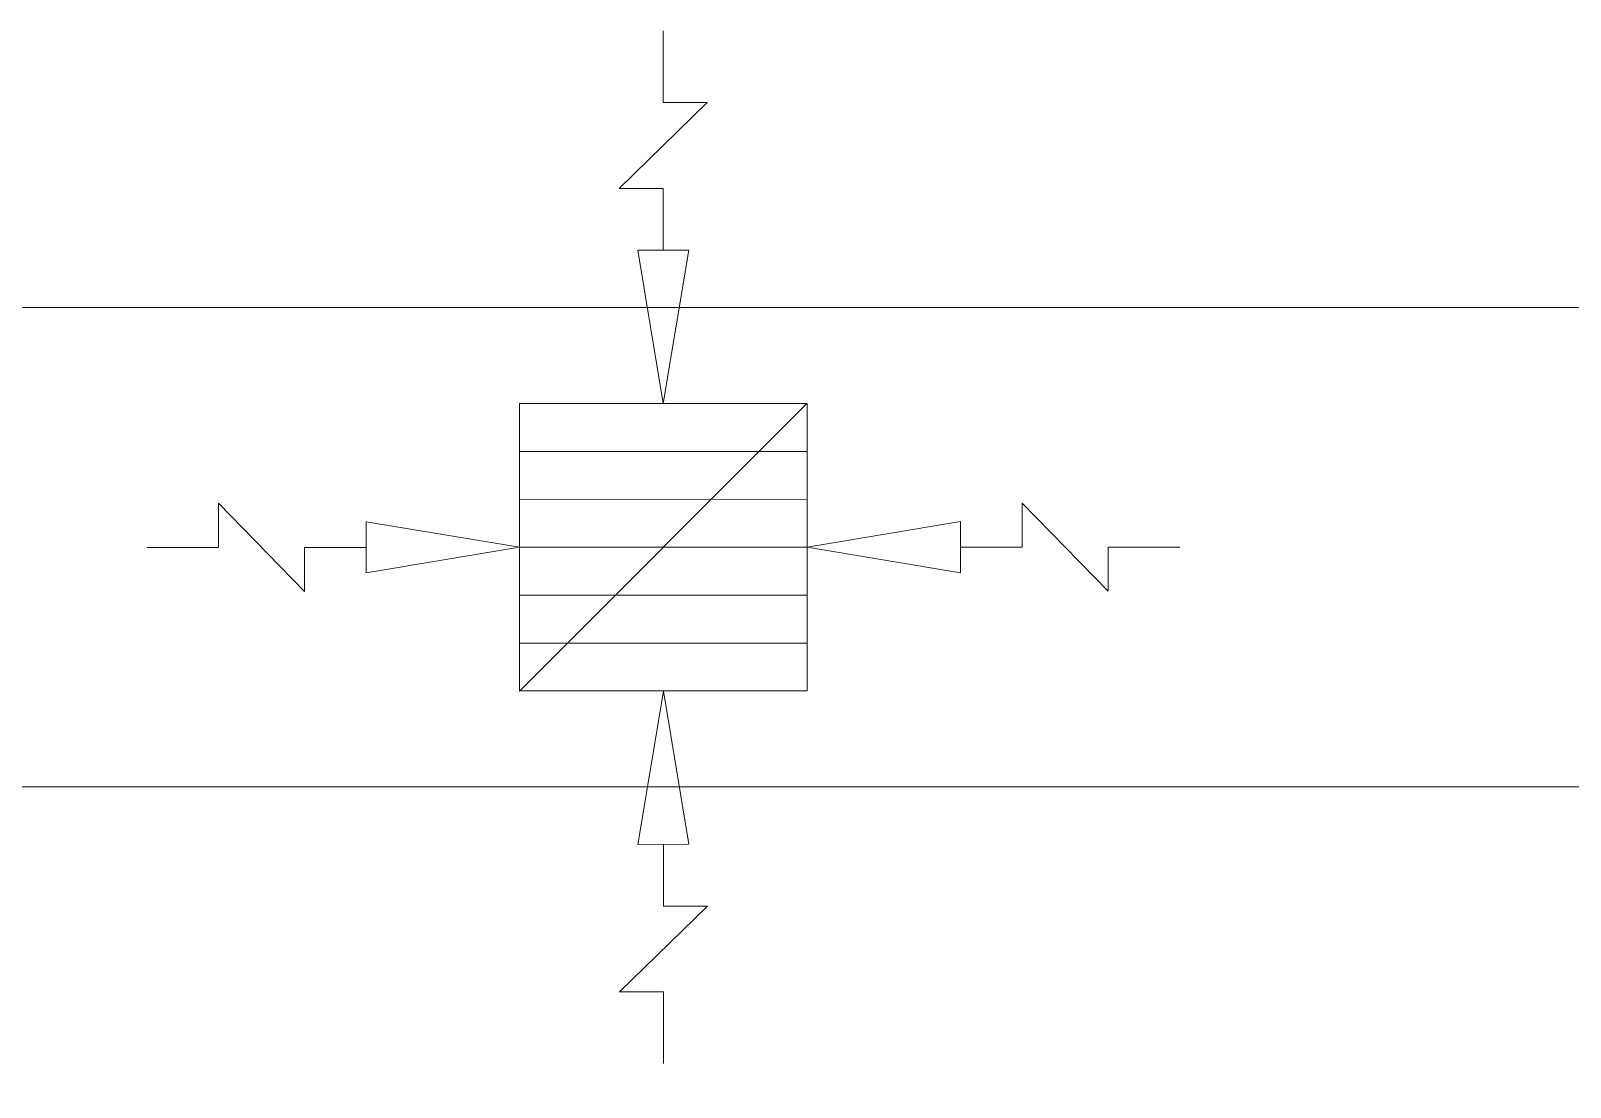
# Model space of a CAD drawing. Header units: millimetres. Extents: x -330573 to 5697, y 22061 to 198972.
# Drawn here: x -76187 to -75384, y 195379 to 195930 of the extents above; entities that cross this region are included whole.
import ezdxf

# ---------------------------------------------------------------- set-up
doc = ezdxf.new("R2010")
doc.units = ezdxf.units.MM
doc.layers.add('VL-AC-EA_TOILET', color=1, linetype='Continuous', lineweight=18)
doc.layers.add('VL-AC-EAT', color=141, linetype='Continuous', lineweight=18)

# ---------------------------------------------------------------- blocks, each defined once
blk = doc.blocks.new('TOI-EX-GRILL')
at = {"linetype": 'Continuous'}
for p, q in [((-0.533, 6.2), (0.533, 6.2)), ((-3, 2), (3, 2)), ((-3, 1), (3, 1)), ((-6.2, -0.533), (-6.2, 0.533)), ((6.2, 0.533), (6.2, -0.533)), ((-3, 0), (3, 0)), ((-3, -1), (3, -1)), ((-3, -2), (3, -2)), ((0.533, -6.2), (-0.533, -6.2))]:
    blk.add_line(p, q, dxfattribs=at)
for points in [[(0, 6.2), (0, 7.49), (-0.92, 7.49), (0.92, 9.28), (0, 9.28), (0, 10.777)], [(-0.533, 6.2), (0, 3), (0.533, 6.2)], [(-6.2, 0), (-7.49, 0), (-7.49, -0.92), (-9.28, 0.92), (-9.28, 0), (-10.777, 0)], [(6.2, 0), (7.49, 0), (7.49, 0.92), (9.28, -0.92), (9.28, 0), (10.777, 0)], [(-6.2, -0.533), (-3, 0), (-6.2, 0.533)], [(6.2, 0.533), (3, 0), (6.2, -0.533)], [(0.533, -6.2), (0, -3), (-0.533, -6.2)], [(0, -6.2), (0, -7.49), (0.92, -7.49), (-0.92, -9.28), (0, -9.28), (0, -10.777)]]:
    blk.add_lwpolyline(points, dxfattribs=at)
blk.add_lwpolyline([(-3, -3), (3, -3), (3, 3), (-3, 3)], close=True, dxfattribs=at)

msp = doc.modelspace()

# ---------------------------------------------------------------- linework, layer by layer
at = {"layer": 'VL-AC-EA_TOILET'}
for points in [[(-74490.3, 195785.39), (-76824.55, 195785.39, 0.198912), (-77107.39, 195668.23), (-77614.58, 195161.04, -0.198912), (-77720.65, 195117.1), (-79667.19, 195117.1)], [(-74490.3, 195535.39), (-76824.55, 195535.39, 0.198912), (-76930.62, 195491.45), (-77437.81, 194984.26, -0.198912), (-77720.65, 194867.1), (-79667.19, 194867.1)]]:
    msp.add_lwpolyline(points, format="xyb", dxfattribs=at)
msp.add_lwpolyline([(-75932.27, 195735.34), (-75782.23, 195735.34), (-75782.23, 195585.39), (-75932.27, 195585.39)], close=True, dxfattribs=at)
msp.add_lwpolyline([(-75782.28, 195735.34), (-75932.23, 195585.34)], dxfattribs=at)

# ---------------------------------------------------------------- block references
at = {"layer": 'VL-AC-EAT', "xscale": 24.99994999889166, "yscale": 24.99994999889166, "zscale": 24.99994999889166, "rotation": 0.01614862975568758}
msp.add_blockref('TOI-EX-GRILL', (-75857.23, 195660.36), dxfattribs=at)

doc.saveas('drawing.dxf')
